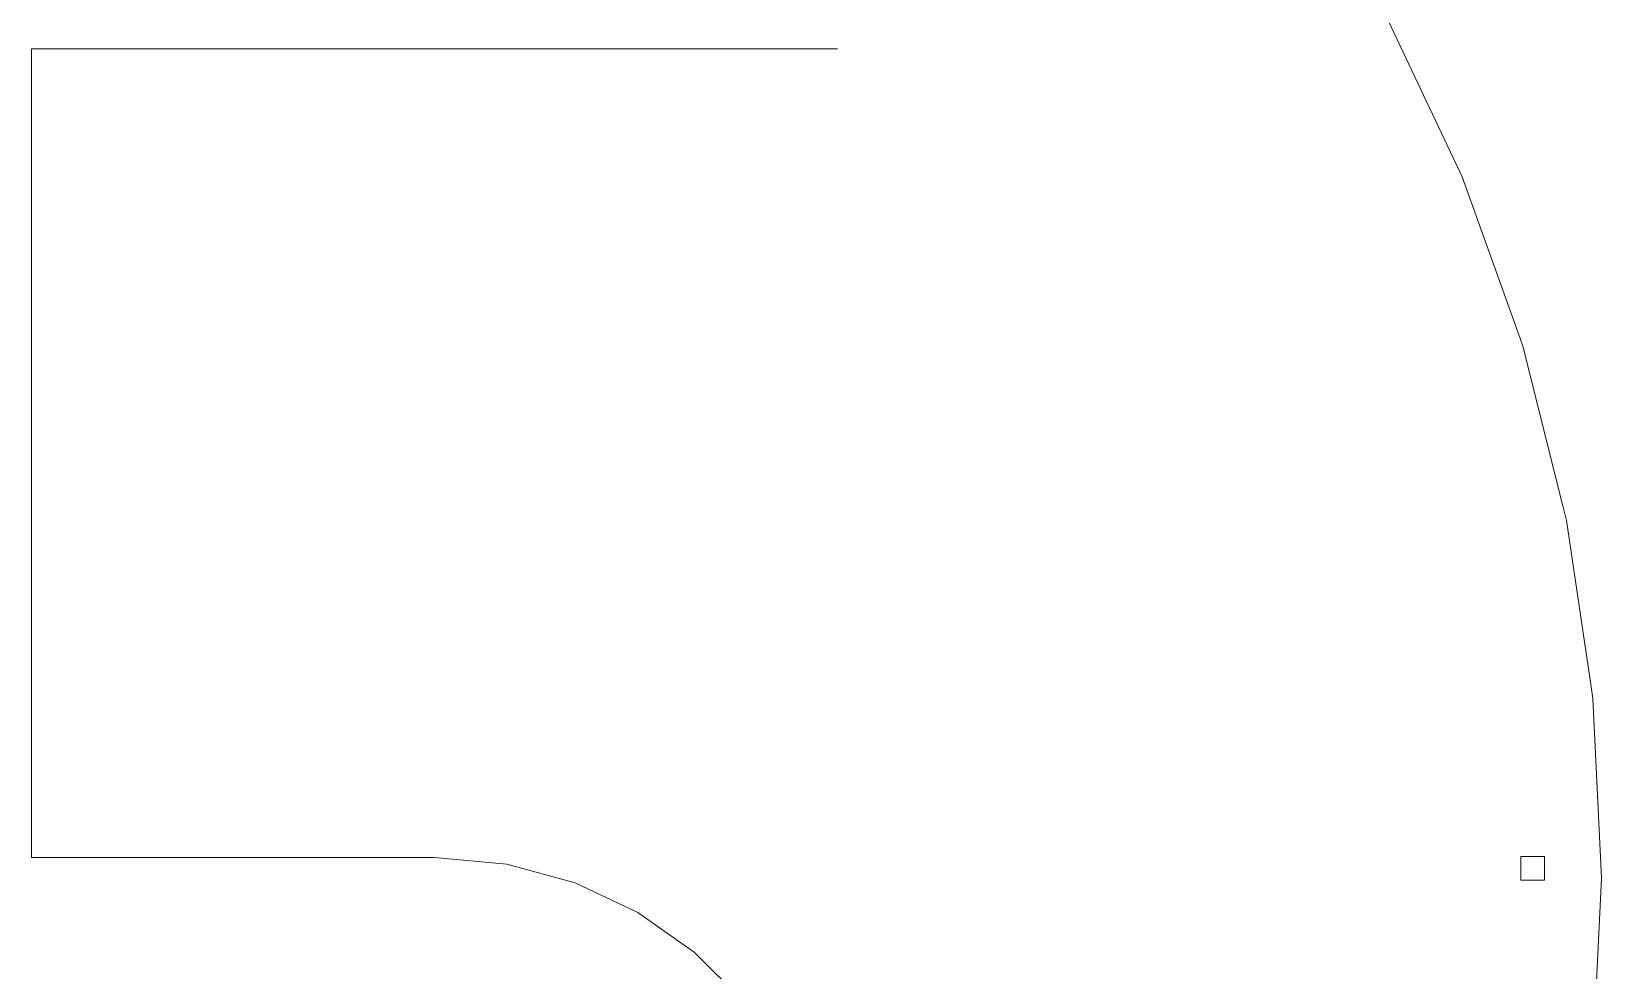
# Model space of a CAD drawing. Header units: centimetres. Extents: x -214 to 137, y -175 to 4.
# Drawn here: x 2.765 to 6.569, y -112.348 to -110.074 of the extents above; entities that cross this region are included whole.
import ezdxf

# ---------------------------------------------------------------- set-up
doc = ezdxf.new("R2010")
doc.units = ezdxf.units.CM
doc.header["$MEASUREMENT"] = 0
doc.layers.add('layer 1', color=7, linetype='Continuous')

msp = doc.modelspace()

# ---------------------------------------------------------------- linework, layer by layer
at = {"layer": 'layer 1', "color": 1, "lineweight": 9}
for points in [[(6.21719, -110.39511), (6.21719, -110.39511), (6.04545, -110.03198), (6.04545, -110.03198)], [(6.21719, -110.39511), (6.21719, -110.39511), (6.04545, -110.03198), (6.04545, -110.03198)], [(6.21719, -110.39511), (6.21719, -110.39511), (6.04545, -110.03198), (6.04545, -110.03198)], [(6.21719, -110.39511), (6.21719, -110.39511), (6.04545, -110.03198), (6.04545, -110.03198)], [(6.21719, -110.39511), (6.21719, -110.39511), (6.04545, -110.03198), (6.04545, -110.03198)], [(6.21719, -110.39511), (6.21719, -110.39511), (6.04545, -110.03198), (6.04545, -110.03198)], [(6.21719, -110.39511), (6.21719, -110.39511), (6.04545, -110.03198), (6.04545, -110.03198)], [(6.21719, -110.39511), (6.21719, -110.39511), (6.04545, -110.03198), (6.04545, -110.03198)], [(6.21719, -110.39511), (6.21719, -110.39511), (6.04545, -110.03198), (6.04545, -110.03198)], [(6.21719, -110.39511), (6.21719, -110.39511), (6.04545, -110.03198), (6.04545, -110.03198)], [(6.21719, -110.39511), (6.21719, -110.39511), (6.04545, -110.03198), (6.04545, -110.03198)], [(6.21719, -110.39511), (6.21719, -110.39511), (6.04545, -110.03198), (6.04545, -110.03198)], [(6.21719, -110.39511), (6.21719, -110.39511), (6.04545, -110.03198), (6.04545, -110.03198)], [(6.21719, -110.39511), (6.21719, -110.39511), (6.04545, -110.03198), (6.04545, -110.03198)], [(6.21719, -110.39511), (6.21719, -110.39511), (6.04545, -110.03198), (6.04545, -110.03198)], [(6.21719, -110.39511), (6.21719, -110.39511), (6.04545, -110.03198), (6.04545, -110.03198)], [(6.21719, -110.39511), (6.21719, -110.39511), (6.04545, -110.03198), (6.04545, -110.03198)], [(6.21719, -110.39511), (6.21719, -110.39511), (6.04545, -110.03198), (6.04545, -110.03198)], [(6.21719, -110.39511), (6.21719, -110.39511), (6.04545, -110.03198), (6.04545, -110.03198)], [(6.21719, -110.39511), (6.21719, -110.39511), (6.04545, -110.03198), (6.04545, -110.03198)], [(6.21719, -110.39511), (6.21719, -110.39511), (6.04545, -110.03198), (6.04545, -110.03198)], [(6.21719, -110.39511), (6.21719, -110.39511), (6.04545, -110.03198), (6.04545, -110.03198)], [(6.21719, -110.39511), (6.21719, -110.39511), (6.04545, -110.03198), (6.04545, -110.03198)], [(6.21719, -110.39511), (6.21719, -110.39511), (6.04545, -110.03198), (6.04545, -110.03198)], [(6.21719, -110.39511), (6.21719, -110.39511), (6.04545, -110.03198), (6.04545, -110.03198)], [(2.76524, -112.0741), (2.76524, -112.0741), (2.76524, -110.11559), (2.76524, -110.11559)], [(2.76524, -110.11559), (2.76524, -110.11559), (4.71851, -110.11559), (4.71851, -110.11559)], [(2.76524, -112.0741), (2.76524, -112.0741), (2.76524, -110.11559), (2.76524, -110.11559)], [(2.76524, -110.11559), (2.76524, -110.11559), (4.71851, -110.11559), (4.71851, -110.11559)], [(2.76524, -112.0741), (2.76524, -112.0741), (2.76524, -110.11559), (2.76524, -110.11559)], [(2.76524, -110.11559), (2.76524, -110.11559), (4.71851, -110.11559), (4.71851, -110.11559)], [(2.76524, -112.0741), (2.76524, -112.0741), (2.76524, -110.11559), (2.76524, -110.11559)], [(2.76524, -110.11559), (2.76524, -110.11559), (4.71851, -110.11559), (4.71851, -110.11559)], [(2.76524, -112.0741), (2.76524, -112.0741), (2.76524, -110.11559), (2.76524, -110.11559)], [(2.76524, -110.11559), (2.76524, -110.11559), (4.71851, -110.11559), (4.71851, -110.11559)], [(2.76524, -112.0741), (2.76524, -112.0741), (2.76524, -110.11559), (2.76524, -110.11559)], [(2.76524, -110.11559), (2.76524, -110.11559), (4.71851, -110.11559), (4.71851, -110.11559)], [(2.76524, -112.0741), (2.76524, -112.0741), (2.76524, -110.11559), (2.76524, -110.11559)], [(2.76524, -110.11559), (2.76524, -110.11559), (4.71851, -110.11559), (4.71851, -110.11559)], [(2.76524, -112.0741), (2.76524, -112.0741), (2.76524, -110.11559), (2.76524, -110.11559)], [(2.76524, -110.11559), (2.76524, -110.11559), (4.71851, -110.11559), (4.71851, -110.11559)], [(2.76524, -112.0741), (2.76524, -112.0741), (2.76524, -110.11559), (2.76524, -110.11559)], [(2.76524, -110.11559), (2.76524, -110.11559), (4.71851, -110.11559), (4.71851, -110.11559)], [(2.76524, -112.0741), (2.76524, -112.0741), (2.76524, -110.11559), (2.76524, -110.11559)], [(2.76524, -110.11559), (2.76524, -110.11559), (4.71851, -110.11559), (4.71851, -110.11559)], [(2.76524, -112.0741), (2.76524, -112.0741), (2.76524, -110.11559), (2.76524, -110.11559)], [(2.76524, -110.11559), (2.76524, -110.11559), (4.71851, -110.11559), (4.71851, -110.11559)], [(2.76524, -112.0741), (2.76524, -112.0741), (2.76524, -110.11559), (2.76524, -110.11559)], [(2.76524, -110.11559), (2.76524, -110.11559), (4.71851, -110.11559), (4.71851, -110.11559)], [(2.76524, -112.0741), (2.76524, -112.0741), (2.76524, -110.11559), (2.76524, -110.11559)], [(2.76524, -110.11559), (2.76524, -110.11559), (4.71851, -110.11559), (4.71851, -110.11559)], [(2.76524, -112.0741), (2.76524, -112.0741), (2.76524, -110.11559), (2.76524, -110.11559)], [(2.76524, -110.11559), (2.76524, -110.11559), (4.71851, -110.11559), (4.71851, -110.11559)], [(2.76524, -112.0741), (2.76524, -112.0741), (2.76524, -110.11559), (2.76524, -110.11559)], [(2.76524, -110.11559), (2.76524, -110.11559), (4.71851, -110.11559), (4.71851, -110.11559)], [(2.76524, -112.0741), (2.76524, -112.0741), (2.76524, -110.11559), (2.76524, -110.11559)], [(2.76524, -110.11559), (2.76524, -110.11559), (4.71851, -110.11559), (4.71851, -110.11559)], [(2.76524, -112.0741), (2.76524, -112.0741), (2.76524, -110.11559), (2.76524, -110.11559)], [(2.76524, -110.11559), (2.76524, -110.11559), (4.71851, -110.11559), (4.71851, -110.11559)], [(2.76524, -112.0741), (2.76524, -112.0741), (2.76524, -110.11559), (2.76524, -110.11559)], [(2.76524, -110.11559), (2.76524, -110.11559), (4.71851, -110.11559), (4.71851, -110.11559)], [(2.76524, -112.0741), (2.76524, -112.0741), (2.76524, -110.11559), (2.76524, -110.11559)], [(2.76524, -110.11559), (2.76524, -110.11559), (4.71851, -110.11559), (4.71851, -110.11559)], [(2.76524, -112.0741), (2.76524, -112.0741), (2.76524, -110.11559), (2.76524, -110.11559)], [(2.76524, -110.11559), (2.76524, -110.11559), (4.71851, -110.11559), (4.71851, -110.11559)], [(2.76524, -112.0741), (2.76524, -112.0741), (2.76524, -110.11559), (2.76524, -110.11559)], [(2.76524, -110.11559), (2.76524, -110.11559), (4.71851, -110.11559), (4.71851, -110.11559)], [(2.76524, -112.0741), (2.76524, -112.0741), (2.76524, -110.11559), (2.76524, -110.11559)], [(2.76524, -110.11559), (2.76524, -110.11559), (4.71851, -110.11559), (4.71851, -110.11559)], [(2.76524, -112.0741), (2.76524, -112.0741), (2.76524, -110.11559), (2.76524, -110.11559)], [(2.76524, -110.11559), (2.76524, -110.11559), (4.71851, -110.11559), (4.71851, -110.11559)], [(2.76524, -112.0741), (2.76524, -112.0741), (2.76524, -110.11559), (2.76524, -110.11559)], [(2.76524, -110.11559), (2.76524, -110.11559), (4.71851, -110.11559), (4.71851, -110.11559)], [(2.76524, -112.0741), (2.76524, -112.0741), (2.76524, -110.11559), (2.76524, -110.11559)], [(2.76524, -110.11559), (2.76524, -110.11559), (4.71851, -110.11559), (4.71851, -110.11559)], [(6.23164, -110.42563), (6.23164, -110.42563), (6.21719, -110.39511), (6.21719, -110.39511)], [(6.23164, -110.42563), (6.23164, -110.42563), (6.21719, -110.39511), (6.21719, -110.39511)], [(6.23164, -110.42563), (6.23164, -110.42563), (6.21719, -110.39511), (6.21719, -110.39511)], [(6.23164, -110.42563), (6.23164, -110.42563), (6.21719, -110.39511), (6.21719, -110.39511)], [(6.23164, -110.42563), (6.23164, -110.42563), (6.21719, -110.39511), (6.21719, -110.39511)], [(6.23164, -110.42563), (6.23164, -110.42563), (6.21719, -110.39511), (6.21719, -110.39511)], [(6.23164, -110.42563), (6.23164, -110.42563), (6.21719, -110.39511), (6.21719, -110.39511)], [(6.23164, -110.42563), (6.23164, -110.42563), (6.21719, -110.39511), (6.21719, -110.39511)], [(6.23164, -110.42563), (6.23164, -110.42563), (6.21719, -110.39511), (6.21719, -110.39511)], [(6.23164, -110.42563), (6.23164, -110.42563), (6.21719, -110.39511), (6.21719, -110.39511)], [(6.23164, -110.42563), (6.23164, -110.42563), (6.21719, -110.39511), (6.21719, -110.39511)], [(6.23164, -110.42563), (6.23164, -110.42563), (6.21719, -110.39511), (6.21719, -110.39511)], [(6.23164, -110.42563), (6.23164, -110.42563), (6.21719, -110.39511), (6.21719, -110.39511)], [(6.23164, -110.42563), (6.23164, -110.42563), (6.21719, -110.39511), (6.21719, -110.39511)], [(6.23164, -110.42563), (6.23164, -110.42563), (6.21719, -110.39511), (6.21719, -110.39511)], [(6.23164, -110.42563), (6.23164, -110.42563), (6.21719, -110.39511), (6.21719, -110.39511)], [(6.23164, -110.42563), (6.23164, -110.42563), (6.21719, -110.39511), (6.21719, -110.39511)], [(6.23164, -110.42563), (6.23164, -110.42563), (6.21719, -110.39511), (6.21719, -110.39511)], [(6.23164, -110.42563), (6.23164, -110.42563), (6.21719, -110.39511), (6.21719, -110.39511)], [(6.23164, -110.42563), (6.23164, -110.42563), (6.21719, -110.39511), (6.21719, -110.39511)], [(6.23164, -110.42563), (6.23164, -110.42563), (6.21719, -110.39511), (6.21719, -110.39511)], [(6.23164, -110.42563), (6.23164, -110.42563), (6.21719, -110.39511), (6.21719, -110.39511)], [(6.23164, -110.42563), (6.23164, -110.42563), (6.21719, -110.39511), (6.21719, -110.39511)], [(6.23164, -110.42563), (6.23164, -110.42563), (6.21719, -110.39511), (6.21719, -110.39511)], [(6.23164, -110.42563), (6.23164, -110.42563), (6.21719, -110.39511), (6.21719, -110.39511)], [(6.36695, -110.80385), (6.36695, -110.80385), (6.23164, -110.42563), (6.23164, -110.42563)], [(6.36695, -110.80385), (6.36695, -110.80385), (6.23164, -110.42563), (6.23164, -110.42563)], [(6.36695, -110.80385), (6.36695, -110.80385), (6.23164, -110.42563), (6.23164, -110.42563)], [(6.36695, -110.80385), (6.36695, -110.80385), (6.23164, -110.42563), (6.23164, -110.42563)], [(6.36695, -110.80385), (6.36695, -110.80385), (6.23164, -110.42563), (6.23164, -110.42563)], [(6.36695, -110.80385), (6.36695, -110.80385), (6.23164, -110.42563), (6.23164, -110.42563)], [(6.36695, -110.80385), (6.36695, -110.80385), (6.23164, -110.42563), (6.23164, -110.42563)], [(6.36695, -110.80385), (6.36695, -110.80385), (6.23164, -110.42563), (6.23164, -110.42563)], [(6.36695, -110.80385), (6.36695, -110.80385), (6.23164, -110.42563), (6.23164, -110.42563)], [(6.36695, -110.80385), (6.36695, -110.80385), (6.23164, -110.42563), (6.23164, -110.42563)], [(6.36695, -110.80385), (6.36695, -110.80385), (6.23164, -110.42563), (6.23164, -110.42563)], [(6.36695, -110.80385), (6.36695, -110.80385), (6.23164, -110.42563), (6.23164, -110.42563)], [(6.36695, -110.80385), (6.36695, -110.80385), (6.23164, -110.42563), (6.23164, -110.42563)], [(6.36695, -110.80385), (6.36695, -110.80385), (6.23164, -110.42563), (6.23164, -110.42563)], [(6.36695, -110.80385), (6.36695, -110.80385), (6.23164, -110.42563), (6.23164, -110.42563)], [(6.36695, -110.80385), (6.36695, -110.80385), (6.23164, -110.42563), (6.23164, -110.42563)], [(6.36695, -110.80385), (6.36695, -110.80385), (6.23164, -110.42563), (6.23164, -110.42563)], [(6.36695, -110.80385), (6.36695, -110.80385), (6.23164, -110.42563), (6.23164, -110.42563)], [(6.36695, -110.80385), (6.36695, -110.80385), (6.23164, -110.42563), (6.23164, -110.42563)], [(6.36695, -110.80385), (6.36695, -110.80385), (6.23164, -110.42563), (6.23164, -110.42563)], [(6.36695, -110.80385), (6.36695, -110.80385), (6.23164, -110.42563), (6.23164, -110.42563)], [(6.36695, -110.80385), (6.36695, -110.80385), (6.23164, -110.42563), (6.23164, -110.42563)], [(6.36695, -110.80385), (6.36695, -110.80385), (6.23164, -110.42563), (6.23164, -110.42563)], [(6.36695, -110.80385), (6.36695, -110.80385), (6.23164, -110.42563), (6.23164, -110.42563)], [(6.36695, -110.80385), (6.36695, -110.80385), (6.23164, -110.42563), (6.23164, -110.42563)], [(6.37833, -110.83564), (6.37833, -110.83564), (6.36695, -110.80385), (6.36695, -110.80385)], [(6.37833, -110.83564), (6.37833, -110.83564), (6.36695, -110.80385), (6.36695, -110.80385)], [(6.37833, -110.83564), (6.37833, -110.83564), (6.36695, -110.80385), (6.36695, -110.80385)], [(6.37833, -110.83564), (6.37833, -110.83564), (6.36695, -110.80385), (6.36695, -110.80385)], [(6.37833, -110.83564), (6.37833, -110.83564), (6.36695, -110.80385), (6.36695, -110.80385)], [(6.37833, -110.83564), (6.37833, -110.83564), (6.36695, -110.80385), (6.36695, -110.80385)], [(6.37833, -110.83564), (6.37833, -110.83564), (6.36695, -110.80385), (6.36695, -110.80385)], [(6.37833, -110.83564), (6.37833, -110.83564), (6.36695, -110.80385), (6.36695, -110.80385)], [(6.37833, -110.83564), (6.37833, -110.83564), (6.36695, -110.80385), (6.36695, -110.80385)], [(6.37833, -110.83564), (6.37833, -110.83564), (6.36695, -110.80385), (6.36695, -110.80385)], [(6.37833, -110.83564), (6.37833, -110.83564), (6.36695, -110.80385), (6.36695, -110.80385)], [(6.37833, -110.83564), (6.37833, -110.83564), (6.36695, -110.80385), (6.36695, -110.80385)], [(6.37833, -110.83564), (6.37833, -110.83564), (6.36695, -110.80385), (6.36695, -110.80385)], [(6.37833, -110.83564), (6.37833, -110.83564), (6.36695, -110.80385), (6.36695, -110.80385)], [(6.37833, -110.83564), (6.37833, -110.83564), (6.36695, -110.80385), (6.36695, -110.80385)], [(6.37833, -110.83564), (6.37833, -110.83564), (6.36695, -110.80385), (6.36695, -110.80385)], [(6.37833, -110.83564), (6.37833, -110.83564), (6.36695, -110.80385), (6.36695, -110.80385)], [(6.37833, -110.83564), (6.37833, -110.83564), (6.36695, -110.80385), (6.36695, -110.80385)], [(6.37833, -110.83564), (6.37833, -110.83564), (6.36695, -110.80385), (6.36695, -110.80385)], [(6.37833, -110.83564), (6.37833, -110.83564), (6.36695, -110.80385), (6.36695, -110.80385)], [(6.37833, -110.83564), (6.37833, -110.83564), (6.36695, -110.80385), (6.36695, -110.80385)], [(6.37833, -110.83564), (6.37833, -110.83564), (6.36695, -110.80385), (6.36695, -110.80385)], [(6.37833, -110.83564), (6.37833, -110.83564), (6.36695, -110.80385), (6.36695, -110.80385)], [(6.37833, -110.83564), (6.37833, -110.83564), (6.36695, -110.80385), (6.36695, -110.80385)], [(6.37833, -110.83564), (6.37833, -110.83564), (6.36695, -110.80385), (6.36695, -110.80385)], [(6.47594, -111.22529), (6.47594, -111.22529), (6.37833, -110.83564), (6.37833, -110.83564)], [(6.47594, -111.22529), (6.47594, -111.22529), (6.37833, -110.83564), (6.37833, -110.83564)], [(6.47594, -111.22529), (6.47594, -111.22529), (6.37833, -110.83564), (6.37833, -110.83564)], [(6.47594, -111.22529), (6.47594, -111.22529), (6.37833, -110.83564), (6.37833, -110.83564)], [(6.47594, -111.22529), (6.47594, -111.22529), (6.37833, -110.83564), (6.37833, -110.83564)], [(6.47594, -111.22529), (6.47594, -111.22529), (6.37833, -110.83564), (6.37833, -110.83564)], [(6.47594, -111.22529), (6.47594, -111.22529), (6.37833, -110.83564), (6.37833, -110.83564)], [(6.47594, -111.22529), (6.47594, -111.22529), (6.37833, -110.83564), (6.37833, -110.83564)], [(6.47594, -111.22529), (6.47594, -111.22529), (6.37833, -110.83564), (6.37833, -110.83564)], [(6.47594, -111.22529), (6.47594, -111.22529), (6.37833, -110.83564), (6.37833, -110.83564)], [(6.47594, -111.22529), (6.47594, -111.22529), (6.37833, -110.83564), (6.37833, -110.83564)], [(6.47594, -111.22529), (6.47594, -111.22529), (6.37833, -110.83564), (6.37833, -110.83564)], [(6.47594, -111.22529), (6.47594, -111.22529), (6.37833, -110.83564), (6.37833, -110.83564)], [(6.47594, -111.22529), (6.47594, -111.22529), (6.37833, -110.83564), (6.37833, -110.83564)], [(6.47594, -111.22529), (6.47594, -111.22529), (6.37833, -110.83564), (6.37833, -110.83564)], [(6.47594, -111.22529), (6.47594, -111.22529), (6.37833, -110.83564), (6.37833, -110.83564)], [(6.47594, -111.22529), (6.47594, -111.22529), (6.37833, -110.83564), (6.37833, -110.83564)], [(6.47594, -111.22529), (6.47594, -111.22529), (6.37833, -110.83564), (6.37833, -110.83564)], [(6.47594, -111.22529), (6.47594, -111.22529), (6.37833, -110.83564), (6.37833, -110.83564)], [(6.47594, -111.22529), (6.47594, -111.22529), (6.37833, -110.83564), (6.37833, -110.83564)], [(6.47594, -111.22529), (6.47594, -111.22529), (6.37833, -110.83564), (6.37833, -110.83564)], [(6.47594, -111.22529), (6.47594, -111.22529), (6.37833, -110.83564), (6.37833, -110.83564)], [(6.47594, -111.22529), (6.47594, -111.22529), (6.37833, -110.83564), (6.37833, -110.83564)], [(6.47594, -111.22529), (6.47594, -111.22529), (6.37833, -110.83564), (6.37833, -110.83564)], [(6.47594, -111.22529), (6.47594, -111.22529), (6.37833, -110.83564), (6.37833, -110.83564)], [(6.48413, -111.25805), (6.48413, -111.25805), (6.47594, -111.22529), (6.47594, -111.22529)], [(6.48413, -111.25805), (6.48413, -111.25805), (6.47594, -111.22529), (6.47594, -111.22529)], [(6.48413, -111.25805), (6.48413, -111.25805), (6.47594, -111.22529), (6.47594, -111.22529)], [(6.48413, -111.25805), (6.48413, -111.25805), (6.47594, -111.22529), (6.47594, -111.22529)], [(6.48413, -111.25805), (6.48413, -111.25805), (6.47594, -111.22529), (6.47594, -111.22529)], [(6.48413, -111.25805), (6.48413, -111.25805), (6.47594, -111.22529), (6.47594, -111.22529)], [(6.48413, -111.25805), (6.48413, -111.25805), (6.47594, -111.22529), (6.47594, -111.22529)], [(6.48413, -111.25805), (6.48413, -111.25805), (6.47594, -111.22529), (6.47594, -111.22529)], [(6.48413, -111.25805), (6.48413, -111.25805), (6.47594, -111.22529), (6.47594, -111.22529)], [(6.48413, -111.25805), (6.48413, -111.25805), (6.47594, -111.22529), (6.47594, -111.22529)], [(6.48413, -111.25805), (6.48413, -111.25805), (6.47594, -111.22529), (6.47594, -111.22529)], [(6.48413, -111.25805), (6.48413, -111.25805), (6.47594, -111.22529), (6.47594, -111.22529)], [(6.48413, -111.25805), (6.48413, -111.25805), (6.47594, -111.22529), (6.47594, -111.22529)], [(6.48413, -111.25805), (6.48413, -111.25805), (6.47594, -111.22529), (6.47594, -111.22529)], [(6.48413, -111.25805), (6.48413, -111.25805), (6.47594, -111.22529), (6.47594, -111.22529)], [(6.48413, -111.25805), (6.48413, -111.25805), (6.47594, -111.22529), (6.47594, -111.22529)], [(6.48413, -111.25805), (6.48413, -111.25805), (6.47594, -111.22529), (6.47594, -111.22529)], [(6.48413, -111.25805), (6.48413, -111.25805), (6.47594, -111.22529), (6.47594, -111.22529)], [(6.48413, -111.25805), (6.48413, -111.25805), (6.47594, -111.22529), (6.47594, -111.22529)], [(6.48413, -111.25805), (6.48413, -111.25805), (6.47594, -111.22529), (6.47594, -111.22529)], [(6.48413, -111.25805), (6.48413, -111.25805), (6.47594, -111.22529), (6.47594, -111.22529)], [(6.48413, -111.25805), (6.48413, -111.25805), (6.47594, -111.22529), (6.47594, -111.22529)], [(6.48413, -111.25805), (6.48413, -111.25805), (6.47594, -111.22529), (6.47594, -111.22529)], [(6.48413, -111.25805), (6.48413, -111.25805), (6.47594, -111.22529), (6.47594, -111.22529)], [(6.48413, -111.25805), (6.48413, -111.25805), (6.47594, -111.22529), (6.47594, -111.22529)], [(6.54308, -111.6554), (6.54308, -111.6554), (6.48413, -111.25805), (6.48413, -111.25805)], [(6.54308, -111.6554), (6.54308, -111.6554), (6.48413, -111.25805), (6.48413, -111.25805)], [(6.54308, -111.6554), (6.54308, -111.6554), (6.48413, -111.25805), (6.48413, -111.25805)], [(6.54308, -111.6554), (6.54308, -111.6554), (6.48413, -111.25805), (6.48413, -111.25805)], [(6.54308, -111.6554), (6.54308, -111.6554), (6.48413, -111.25805), (6.48413, -111.25805)], [(6.54308, -111.6554), (6.54308, -111.6554), (6.48413, -111.25805), (6.48413, -111.25805)], [(6.54308, -111.6554), (6.54308, -111.6554), (6.48413, -111.25805), (6.48413, -111.25805)], [(6.54308, -111.6554), (6.54308, -111.6554), (6.48413, -111.25805), (6.48413, -111.25805)], [(6.54308, -111.6554), (6.54308, -111.6554), (6.48413, -111.25805), (6.48413, -111.25805)], [(6.54308, -111.6554), (6.54308, -111.6554), (6.48413, -111.25805), (6.48413, -111.25805)], [(6.54308, -111.6554), (6.54308, -111.6554), (6.48413, -111.25805), (6.48413, -111.25805)], [(6.54308, -111.6554), (6.54308, -111.6554), (6.48413, -111.25805), (6.48413, -111.25805)], [(6.54308, -111.6554), (6.54308, -111.6554), (6.48413, -111.25805), (6.48413, -111.25805)], [(6.54308, -111.6554), (6.54308, -111.6554), (6.48413, -111.25805), (6.48413, -111.25805)], [(6.54308, -111.6554), (6.54308, -111.6554), (6.48413, -111.25805), (6.48413, -111.25805)], [(6.54308, -111.6554), (6.54308, -111.6554), (6.48413, -111.25805), (6.48413, -111.25805)], [(6.54308, -111.6554), (6.54308, -111.6554), (6.48413, -111.25805), (6.48413, -111.25805)], [(6.54308, -111.6554), (6.54308, -111.6554), (6.48413, -111.25805), (6.48413, -111.25805)], [(6.54308, -111.6554), (6.54308, -111.6554), (6.48413, -111.25805), (6.48413, -111.25805)], [(6.54308, -111.6554), (6.54308, -111.6554), (6.48413, -111.25805), (6.48413, -111.25805)], [(6.54308, -111.6554), (6.54308, -111.6554), (6.48413, -111.25805), (6.48413, -111.25805)], [(6.54308, -111.6554), (6.54308, -111.6554), (6.48413, -111.25805), (6.48413, -111.25805)], [(6.54308, -111.6554), (6.54308, -111.6554), (6.48413, -111.25805), (6.48413, -111.25805)], [(6.54308, -111.6554), (6.54308, -111.6554), (6.48413, -111.25805), (6.48413, -111.25805)], [(6.54308, -111.6554), (6.54308, -111.6554), (6.48413, -111.25805), (6.48413, -111.25805)], [(6.54802, -111.6888), (6.54802, -111.6888), (6.54308, -111.6554), (6.54308, -111.6554)], [(6.54802, -111.6888), (6.54802, -111.6888), (6.54308, -111.6554), (6.54308, -111.6554)], [(6.54802, -111.6888), (6.54802, -111.6888), (6.54308, -111.6554), (6.54308, -111.6554)], [(6.54802, -111.6888), (6.54802, -111.6888), (6.54308, -111.6554), (6.54308, -111.6554)], [(6.54802, -111.6888), (6.54802, -111.6888), (6.54308, -111.6554), (6.54308, -111.6554)], [(6.54802, -111.6888), (6.54802, -111.6888), (6.54308, -111.6554), (6.54308, -111.6554)], [(6.54802, -111.6888), (6.54802, -111.6888), (6.54308, -111.6554), (6.54308, -111.6554)], [(6.54802, -111.6888), (6.54802, -111.6888), (6.54308, -111.6554), (6.54308, -111.6554)], [(6.54802, -111.6888), (6.54802, -111.6888), (6.54308, -111.6554), (6.54308, -111.6554)], [(6.54802, -111.6888), (6.54802, -111.6888), (6.54308, -111.6554), (6.54308, -111.6554)], [(6.54802, -111.6888), (6.54802, -111.6888), (6.54308, -111.6554), (6.54308, -111.6554)], [(6.54802, -111.6888), (6.54802, -111.6888), (6.54308, -111.6554), (6.54308, -111.6554)], [(6.54802, -111.6888), (6.54802, -111.6888), (6.54308, -111.6554), (6.54308, -111.6554)], [(6.54802, -111.6888), (6.54802, -111.6888), (6.54308, -111.6554), (6.54308, -111.6554)], [(6.54802, -111.6888), (6.54802, -111.6888), (6.54308, -111.6554), (6.54308, -111.6554)], [(6.54802, -111.6888), (6.54802, -111.6888), (6.54308, -111.6554), (6.54308, -111.6554)], [(6.54802, -111.6888), (6.54802, -111.6888), (6.54308, -111.6554), (6.54308, -111.6554)], [(6.54802, -111.6888), (6.54802, -111.6888), (6.54308, -111.6554), (6.54308, -111.6554)], [(6.54802, -111.6888), (6.54802, -111.6888), (6.54308, -111.6554), (6.54308, -111.6554)], [(6.54802, -111.6888), (6.54802, -111.6888), (6.54308, -111.6554), (6.54308, -111.6554)], [(6.54802, -111.6888), (6.54802, -111.6888), (6.54308, -111.6554), (6.54308, -111.6554)], [(6.54802, -111.6888), (6.54802, -111.6888), (6.54308, -111.6554), (6.54308, -111.6554)], [(6.54802, -111.6888), (6.54802, -111.6888), (6.54308, -111.6554), (6.54308, -111.6554)], [(6.54802, -111.6888), (6.54802, -111.6888), (6.54308, -111.6554), (6.54308, -111.6554)], [(6.54802, -111.6888), (6.54802, -111.6888), (6.54308, -111.6554), (6.54308, -111.6554)], [(6.56774, -112.09001), (6.56774, -112.09001), (6.54802, -111.6888), (6.54802, -111.6888)], [(6.56774, -112.09001), (6.56774, -112.09001), (6.54802, -111.6888), (6.54802, -111.6888)], [(6.56774, -112.09001), (6.56774, -112.09001), (6.54802, -111.6888), (6.54802, -111.6888)], [(6.56774, -112.09001), (6.56774, -112.09001), (6.54802, -111.6888), (6.54802, -111.6888)], [(6.56774, -112.09001), (6.56774, -112.09001), (6.54802, -111.6888), (6.54802, -111.6888)], [(6.56774, -112.09001), (6.56774, -112.09001), (6.54802, -111.6888), (6.54802, -111.6888)], [(6.56774, -112.09001), (6.56774, -112.09001), (6.54802, -111.6888), (6.54802, -111.6888)], [(6.56774, -112.09001), (6.56774, -112.09001), (6.54802, -111.6888), (6.54802, -111.6888)], [(6.56774, -112.09001), (6.56774, -112.09001), (6.54802, -111.6888), (6.54802, -111.6888)], [(6.56774, -112.09001), (6.56774, -112.09001), (6.54802, -111.6888), (6.54802, -111.6888)], [(6.56774, -112.09001), (6.56774, -112.09001), (6.54802, -111.6888), (6.54802, -111.6888)], [(6.56774, -112.09001), (6.56774, -112.09001), (6.54802, -111.6888), (6.54802, -111.6888)], [(6.56774, -112.09001), (6.56774, -112.09001), (6.54802, -111.6888), (6.54802, -111.6888)], [(6.56774, -112.09001), (6.56774, -112.09001), (6.54802, -111.6888), (6.54802, -111.6888)], [(6.56774, -112.09001), (6.56774, -112.09001), (6.54802, -111.6888), (6.54802, -111.6888)], [(6.56774, -112.09001), (6.56774, -112.09001), (6.54802, -111.6888), (6.54802, -111.6888)], [(6.56774, -112.09001), (6.56774, -112.09001), (6.54802, -111.6888), (6.54802, -111.6888)], [(6.56774, -112.09001), (6.56774, -112.09001), (6.54802, -111.6888), (6.54802, -111.6888)], [(6.56774, -112.09001), (6.56774, -112.09001), (6.54802, -111.6888), (6.54802, -111.6888)], [(6.56774, -112.09001), (6.56774, -112.09001), (6.54802, -111.6888), (6.54802, -111.6888)], [(6.56774, -112.09001), (6.56774, -112.09001), (6.54802, -111.6888), (6.54802, -111.6888)], [(6.56774, -112.09001), (6.56774, -112.09001), (6.54802, -111.6888), (6.54802, -111.6888)], [(6.56774, -112.09001), (6.56774, -112.09001), (6.54802, -111.6888), (6.54802, -111.6888)], [(6.56774, -112.09001), (6.56774, -112.09001), (6.54802, -111.6888), (6.54802, -111.6888)], [(6.56774, -112.09001), (6.56774, -112.09001), (6.54802, -111.6888), (6.54802, -111.6888)], [(3.74187, -112.0741), (3.74187, -112.0741), (2.76524, -112.0741), (2.76524, -112.0741)], [(3.74187, -112.0741), (3.74187, -112.0741), (2.76524, -112.0741), (2.76524, -112.0741)], [(3.74187, -112.0741), (3.74187, -112.0741), (2.76524, -112.0741), (2.76524, -112.0741)], [(3.74187, -112.0741), (3.74187, -112.0741), (2.76524, -112.0741), (2.76524, -112.0741)], [(3.74187, -112.0741), (3.74187, -112.0741), (2.76524, -112.0741), (2.76524, -112.0741)], [(3.74187, -112.0741), (3.74187, -112.0741), (2.76524, -112.0741), (2.76524, -112.0741)], [(3.74187, -112.0741), (3.74187, -112.0741), (2.76524, -112.0741), (2.76524, -112.0741)], [(3.74187, -112.0741), (3.74187, -112.0741), (2.76524, -112.0741), (2.76524, -112.0741)], [(3.74187, -112.0741), (3.74187, -112.0741), (2.76524, -112.0741), (2.76524, -112.0741)], [(3.74187, -112.0741), (3.74187, -112.0741), (2.76524, -112.0741), (2.76524, -112.0741)], [(3.74187, -112.0741), (3.74187, -112.0741), (2.76524, -112.0741), (2.76524, -112.0741)], [(3.74187, -112.0741), (3.74187, -112.0741), (2.76524, -112.0741), (2.76524, -112.0741)], [(3.74187, -112.0741), (3.74187, -112.0741), (2.76524, -112.0741), (2.76524, -112.0741)], [(3.74187, -112.0741), (3.74187, -112.0741), (2.76524, -112.0741), (2.76524, -112.0741)], [(3.74187, -112.0741), (3.74187, -112.0741), (2.76524, -112.0741), (2.76524, -112.0741)], [(3.74187, -112.0741), (3.74187, -112.0741), (2.76524, -112.0741), (2.76524, -112.0741)], [(3.74187, -112.0741), (3.74187, -112.0741), (2.76524, -112.0741), (2.76524, -112.0741)], [(3.74187, -112.0741), (3.74187, -112.0741), (2.76524, -112.0741), (2.76524, -112.0741)], [(3.74187, -112.0741), (3.74187, -112.0741), (2.76524, -112.0741), (2.76524, -112.0741)], [(3.74187, -112.0741), (3.74187, -112.0741), (2.76524, -112.0741), (2.76524, -112.0741)], [(3.74187, -112.0741), (3.74187, -112.0741), (2.76524, -112.0741), (2.76524, -112.0741)], [(3.74187, -112.0741), (3.74187, -112.0741), (2.76524, -112.0741), (2.76524, -112.0741)], [(3.74187, -112.0741), (3.74187, -112.0741), (2.76524, -112.0741), (2.76524, -112.0741)], [(3.74187, -112.0741), (3.74187, -112.0741), (2.76524, -112.0741), (2.76524, -112.0741)], [(3.74187, -112.0741), (3.74187, -112.0741), (2.76524, -112.0741), (2.76524, -112.0741)], [(3.91723, -112.08978), (3.91723, -112.08978), (3.74187, -112.0741), (3.74187, -112.0741)], [(3.91723, -112.08978), (3.91723, -112.08978), (3.74187, -112.0741), (3.74187, -112.0741)], [(3.91723, -112.08978), (3.91723, -112.08978), (3.74187, -112.0741), (3.74187, -112.0741)], [(3.91723, -112.08978), (3.91723, -112.08978), (3.74187, -112.0741), (3.74187, -112.0741)], [(3.91723, -112.08978), (3.91723, -112.08978), (3.74187, -112.0741), (3.74187, -112.0741)], [(3.91723, -112.08978), (3.91723, -112.08978), (3.74187, -112.0741), (3.74187, -112.0741)], [(3.91723, -112.08978), (3.91723, -112.08978), (3.74187, -112.0741), (3.74187, -112.0741)], [(3.91723, -112.08978), (3.91723, -112.08978), (3.74187, -112.0741), (3.74187, -112.0741)], [(3.91723, -112.08978), (3.91723, -112.08978), (3.74187, -112.0741), (3.74187, -112.0741)], [(3.91723, -112.08978), (3.91723, -112.08978), (3.74187, -112.0741), (3.74187, -112.0741)], [(3.91723, -112.08978), (3.91723, -112.08978), (3.74187, -112.0741), (3.74187, -112.0741)], [(3.91723, -112.08978), (3.91723, -112.08978), (3.74187, -112.0741), (3.74187, -112.0741)], [(3.91723, -112.08978), (3.91723, -112.08978), (3.74187, -112.0741), (3.74187, -112.0741)], [(3.91723, -112.08978), (3.91723, -112.08978), (3.74187, -112.0741), (3.74187, -112.0741)], [(3.91723, -112.08978), (3.91723, -112.08978), (3.74187, -112.0741), (3.74187, -112.0741)], [(3.91723, -112.08978), (3.91723, -112.08978), (3.74187, -112.0741), (3.74187, -112.0741)], [(3.91723, -112.08978), (3.91723, -112.08978), (3.74187, -112.0741), (3.74187, -112.0741)], [(3.91723, -112.08978), (3.91723, -112.08978), (3.74187, -112.0741), (3.74187, -112.0741)], [(3.91723, -112.08978), (3.91723, -112.08978), (3.74187, -112.0741), (3.74187, -112.0741)], [(3.91723, -112.08978), (3.91723, -112.08978), (3.74187, -112.0741), (3.74187, -112.0741)], [(3.91723, -112.08978), (3.91723, -112.08978), (3.74187, -112.0741), (3.74187, -112.0741)], [(3.91723, -112.08978), (3.91723, -112.08978), (3.74187, -112.0741), (3.74187, -112.0741)], [(3.91723, -112.08978), (3.91723, -112.08978), (3.74187, -112.0741), (3.74187, -112.0741)], [(3.91723, -112.08978), (3.91723, -112.08978), (3.74187, -112.0741), (3.74187, -112.0741)], [(3.91723, -112.08978), (3.91723, -112.08978), (3.74187, -112.0741), (3.74187, -112.0741)], [(4.08236, -112.13498), (4.08236, -112.13498), (3.91723, -112.08978), (3.91723, -112.08978)], [(4.08236, -112.13498), (4.08236, -112.13498), (3.91723, -112.08978), (3.91723, -112.08978)], [(4.08236, -112.13498), (4.08236, -112.13498), (3.91723, -112.08978), (3.91723, -112.08978)], [(4.08236, -112.13498), (4.08236, -112.13498), (3.91723, -112.08978), (3.91723, -112.08978)], [(4.08236, -112.13498), (4.08236, -112.13498), (3.91723, -112.08978), (3.91723, -112.08978)], [(4.08236, -112.13498), (4.08236, -112.13498), (3.91723, -112.08978), (3.91723, -112.08978)], [(4.08236, -112.13498), (4.08236, -112.13498), (3.91723, -112.08978), (3.91723, -112.08978)], [(4.08236, -112.13498), (4.08236, -112.13498), (3.91723, -112.08978), (3.91723, -112.08978)], [(4.08236, -112.13498), (4.08236, -112.13498), (3.91723, -112.08978), (3.91723, -112.08978)], [(4.08236, -112.13498), (4.08236, -112.13498), (3.91723, -112.08978), (3.91723, -112.08978)], [(4.08236, -112.13498), (4.08236, -112.13498), (3.91723, -112.08978), (3.91723, -112.08978)], [(4.08236, -112.13498), (4.08236, -112.13498), (3.91723, -112.08978), (3.91723, -112.08978)], [(4.08236, -112.13498), (4.08236, -112.13498), (3.91723, -112.08978), (3.91723, -112.08978)], [(4.08236, -112.13498), (4.08236, -112.13498), (3.91723, -112.08978), (3.91723, -112.08978)], [(4.08236, -112.13498), (4.08236, -112.13498), (3.91723, -112.08978), (3.91723, -112.08978)], [(4.08236, -112.13498), (4.08236, -112.13498), (3.91723, -112.08978), (3.91723, -112.08978)], [(4.08236, -112.13498), (4.08236, -112.13498), (3.91723, -112.08978), (3.91723, -112.08978)], [(4.08236, -112.13498), (4.08236, -112.13498), (3.91723, -112.08978), (3.91723, -112.08978)], [(4.08236, -112.13498), (4.08236, -112.13498), (3.91723, -112.08978), (3.91723, -112.08978)], [(4.08236, -112.13498), (4.08236, -112.13498), (3.91723, -112.08978), (3.91723, -112.08978)], [(4.08236, -112.13498), (4.08236, -112.13498), (3.91723, -112.08978), (3.91723, -112.08978)], [(4.08236, -112.13498), (4.08236, -112.13498), (3.91723, -112.08978), (3.91723, -112.08978)], [(4.08236, -112.13498), (4.08236, -112.13498), (3.91723, -112.08978), (3.91723, -112.08978)], [(4.08236, -112.13498), (4.08236, -112.13498), (3.91723, -112.08978), (3.91723, -112.08978)], [(4.08236, -112.13498), (4.08236, -112.13498), (3.91723, -112.08978), (3.91723, -112.08978)], [(6.5694, -112.12373), (6.5694, -112.12373), (6.56774, -112.09001), (6.56774, -112.09001)], [(6.5694, -112.12373), (6.5694, -112.12373), (6.56774, -112.09001), (6.56774, -112.09001)], [(6.5694, -112.12373), (6.5694, -112.12373), (6.56774, -112.09001), (6.56774, -112.09001)], [(6.5694, -112.12373), (6.5694, -112.12373), (6.56774, -112.09001), (6.56774, -112.09001)], [(6.5694, -112.12373), (6.5694, -112.12373), (6.56774, -112.09001), (6.56774, -112.09001)], [(6.5694, -112.12373), (6.5694, -112.12373), (6.56774, -112.09001), (6.56774, -112.09001)], [(6.5694, -112.12373), (6.5694, -112.12373), (6.56774, -112.09001), (6.56774, -112.09001)], [(6.5694, -112.12373), (6.5694, -112.12373), (6.56774, -112.09001), (6.56774, -112.09001)], [(6.5694, -112.12373), (6.5694, -112.12373), (6.56774, -112.09001), (6.56774, -112.09001)], [(6.5694, -112.12373), (6.5694, -112.12373), (6.56774, -112.09001), (6.56774, -112.09001)], [(6.5694, -112.12373), (6.5694, -112.12373), (6.56774, -112.09001), (6.56774, -112.09001)], [(6.5694, -112.12373), (6.5694, -112.12373), (6.56774, -112.09001), (6.56774, -112.09001)], [(6.5694, -112.12373), (6.5694, -112.12373), (6.56774, -112.09001), (6.56774, -112.09001)], [(6.5694, -112.12373), (6.5694, -112.12373), (6.56774, -112.09001), (6.56774, -112.09001)], [(6.5694, -112.12373), (6.5694, -112.12373), (6.56774, -112.09001), (6.56774, -112.09001)], [(6.5694, -112.12373), (6.5694, -112.12373), (6.56774, -112.09001), (6.56774, -112.09001)], [(6.5694, -112.12373), (6.5694, -112.12373), (6.56774, -112.09001), (6.56774, -112.09001)], [(6.5694, -112.12373), (6.5694, -112.12373), (6.56774, -112.09001), (6.56774, -112.09001)], [(6.5694, -112.12373), (6.5694, -112.12373), (6.56774, -112.09001), (6.56774, -112.09001)], [(6.5694, -112.12373), (6.5694, -112.12373), (6.56774, -112.09001), (6.56774, -112.09001)], [(6.5694, -112.12373), (6.5694, -112.12373), (6.56774, -112.09001), (6.56774, -112.09001)], [(6.5694, -112.12373), (6.5694, -112.12373), (6.56774, -112.09001), (6.56774, -112.09001)], [(6.5694, -112.12373), (6.5694, -112.12373), (6.56774, -112.09001), (6.56774, -112.09001)], [(6.5694, -112.12373), (6.5694, -112.12373), (6.56774, -112.09001), (6.56774, -112.09001)], [(6.5694, -112.12373), (6.5694, -112.12373), (6.56774, -112.09001), (6.56774, -112.09001)], [(4.23448, -112.207), (4.23448, -112.207), (4.08236, -112.13498), (4.08236, -112.13498)], [(4.23448, -112.207), (4.23448, -112.207), (4.08236, -112.13498), (4.08236, -112.13498)], [(4.23448, -112.207), (4.23448, -112.207), (4.08236, -112.13498), (4.08236, -112.13498)], [(4.23448, -112.207), (4.23448, -112.207), (4.08236, -112.13498), (4.08236, -112.13498)], [(4.23448, -112.207), (4.23448, -112.207), (4.08236, -112.13498), (4.08236, -112.13498)], [(4.23448, -112.207), (4.23448, -112.207), (4.08236, -112.13498), (4.08236, -112.13498)], [(4.23448, -112.207), (4.23448, -112.207), (4.08236, -112.13498), (4.08236, -112.13498)], [(4.23448, -112.207), (4.23448, -112.207), (4.08236, -112.13498), (4.08236, -112.13498)], [(4.23448, -112.207), (4.23448, -112.207), (4.08236, -112.13498), (4.08236, -112.13498)], [(4.23448, -112.207), (4.23448, -112.207), (4.08236, -112.13498), (4.08236, -112.13498)], [(4.23448, -112.207), (4.23448, -112.207), (4.08236, -112.13498), (4.08236, -112.13498)], [(4.23448, -112.207), (4.23448, -112.207), (4.08236, -112.13498), (4.08236, -112.13498)], [(4.23448, -112.207), (4.23448, -112.207), (4.08236, -112.13498), (4.08236, -112.13498)], [(4.23448, -112.207), (4.23448, -112.207), (4.08236, -112.13498), (4.08236, -112.13498)], [(4.23448, -112.207), (4.23448, -112.207), (4.08236, -112.13498), (4.08236, -112.13498)], [(4.23448, -112.207), (4.23448, -112.207), (4.08236, -112.13498), (4.08236, -112.13498)], [(4.23448, -112.207), (4.23448, -112.207), (4.08236, -112.13498), (4.08236, -112.13498)], [(4.23448, -112.207), (4.23448, -112.207), (4.08236, -112.13498), (4.08236, -112.13498)], [(4.23448, -112.207), (4.23448, -112.207), (4.08236, -112.13498), (4.08236, -112.13498)], [(4.23448, -112.207), (4.23448, -112.207), (4.08236, -112.13498), (4.08236, -112.13498)], [(4.23448, -112.207), (4.23448, -112.207), (4.08236, -112.13498), (4.08236, -112.13498)], [(4.23448, -112.207), (4.23448, -112.207), (4.08236, -112.13498), (4.08236, -112.13498)], [(4.23448, -112.207), (4.23448, -112.207), (4.08236, -112.13498), (4.08236, -112.13498)], [(4.23448, -112.207), (4.23448, -112.207), (4.08236, -112.13498), (4.08236, -112.13498)], [(4.23448, -112.207), (4.23448, -112.207), (4.08236, -112.13498), (4.08236, -112.13498)], [(6.54969, -112.52495), (6.54969, -112.52495), (6.5694, -112.12373), (6.5694, -112.12373)], [(6.54969, -112.52495), (6.54969, -112.52495), (6.5694, -112.12373), (6.5694, -112.12373)], [(6.54969, -112.52495), (6.54969, -112.52495), (6.5694, -112.12373), (6.5694, -112.12373)], [(6.54969, -112.52495), (6.54969, -112.52495), (6.5694, -112.12373), (6.5694, -112.12373)], [(6.54969, -112.52495), (6.54969, -112.52495), (6.5694, -112.12373), (6.5694, -112.12373)], [(6.54969, -112.52495), (6.54969, -112.52495), (6.5694, -112.12373), (6.5694, -112.12373)], [(6.54969, -112.52495), (6.54969, -112.52495), (6.5694, -112.12373), (6.5694, -112.12373)], [(6.54969, -112.52495), (6.54969, -112.52495), (6.5694, -112.12373), (6.5694, -112.12373)], [(6.54969, -112.52495), (6.54969, -112.52495), (6.5694, -112.12373), (6.5694, -112.12373)], [(6.54969, -112.52495), (6.54969, -112.52495), (6.5694, -112.12373), (6.5694, -112.12373)], [(6.54969, -112.52495), (6.54969, -112.52495), (6.5694, -112.12373), (6.5694, -112.12373)], [(6.54969, -112.52495), (6.54969, -112.52495), (6.5694, -112.12373), (6.5694, -112.12373)], [(6.54969, -112.52495), (6.54969, -112.52495), (6.5694, -112.12373), (6.5694, -112.12373)], [(6.54969, -112.52495), (6.54969, -112.52495), (6.5694, -112.12373), (6.5694, -112.12373)], [(6.54969, -112.52495), (6.54969, -112.52495), (6.5694, -112.12373), (6.5694, -112.12373)], [(6.54969, -112.52495), (6.54969, -112.52495), (6.5694, -112.12373), (6.5694, -112.12373)], [(6.54969, -112.52495), (6.54969, -112.52495), (6.5694, -112.12373), (6.5694, -112.12373)], [(6.54969, -112.52495), (6.54969, -112.52495), (6.5694, -112.12373), (6.5694, -112.12373)], [(6.54969, -112.52495), (6.54969, -112.52495), (6.5694, -112.12373), (6.5694, -112.12373)], [(6.54969, -112.52495), (6.54969, -112.52495), (6.5694, -112.12373), (6.5694, -112.12373)], [(6.54969, -112.52495), (6.54969, -112.52495), (6.5694, -112.12373), (6.5694, -112.12373)], [(6.54969, -112.52495), (6.54969, -112.52495), (6.5694, -112.12373), (6.5694, -112.12373)], [(6.54969, -112.52495), (6.54969, -112.52495), (6.5694, -112.12373), (6.5694, -112.12373)], [(6.54969, -112.52495), (6.54969, -112.52495), (6.5694, -112.12373), (6.5694, -112.12373)], [(6.54969, -112.52495), (6.54969, -112.52495), (6.5694, -112.12373), (6.5694, -112.12373)], [(4.37081, -112.30309), (4.37081, -112.30309), (4.23448, -112.207), (4.23448, -112.207)], [(4.37081, -112.30309), (4.37081, -112.30309), (4.23448, -112.207), (4.23448, -112.207)], [(4.37081, -112.30309), (4.37081, -112.30309), (4.23448, -112.207), (4.23448, -112.207)], [(4.37081, -112.30309), (4.37081, -112.30309), (4.23448, -112.207), (4.23448, -112.207)], [(4.37081, -112.30309), (4.37081, -112.30309), (4.23448, -112.207), (4.23448, -112.207)], [(4.37081, -112.30309), (4.37081, -112.30309), (4.23448, -112.207), (4.23448, -112.207)], [(4.37081, -112.30309), (4.37081, -112.30309), (4.23448, -112.207), (4.23448, -112.207)], [(4.37081, -112.30309), (4.37081, -112.30309), (4.23448, -112.207), (4.23448, -112.207)], [(4.37081, -112.30309), (4.37081, -112.30309), (4.23448, -112.207), (4.23448, -112.207)], [(4.37081, -112.30309), (4.37081, -112.30309), (4.23448, -112.207), (4.23448, -112.207)], [(4.37081, -112.30309), (4.37081, -112.30309), (4.23448, -112.207), (4.23448, -112.207)], [(4.37081, -112.30309), (4.37081, -112.30309), (4.23448, -112.207), (4.23448, -112.207)], [(4.37081, -112.30309), (4.37081, -112.30309), (4.23448, -112.207), (4.23448, -112.207)], [(4.37081, -112.30309), (4.37081, -112.30309), (4.23448, -112.207), (4.23448, -112.207)], [(4.37081, -112.30309), (4.37081, -112.30309), (4.23448, -112.207), (4.23448, -112.207)], [(4.37081, -112.30309), (4.37081, -112.30309), (4.23448, -112.207), (4.23448, -112.207)], [(4.37081, -112.30309), (4.37081, -112.30309), (4.23448, -112.207), (4.23448, -112.207)], [(4.37081, -112.30309), (4.37081, -112.30309), (4.23448, -112.207), (4.23448, -112.207)], [(4.37081, -112.30309), (4.37081, -112.30309), (4.23448, -112.207), (4.23448, -112.207)], [(4.37081, -112.30309), (4.37081, -112.30309), (4.23448, -112.207), (4.23448, -112.207)], [(4.37081, -112.30309), (4.37081, -112.30309), (4.23448, -112.207), (4.23448, -112.207)], [(4.37081, -112.30309), (4.37081, -112.30309), (4.23448, -112.207), (4.23448, -112.207)], [(4.37081, -112.30309), (4.37081, -112.30309), (4.23448, -112.207), (4.23448, -112.207)], [(4.37081, -112.30309), (4.37081, -112.30309), (4.23448, -112.207), (4.23448, -112.207)], [(4.37081, -112.30309), (4.37081, -112.30309), (4.23448, -112.207), (4.23448, -112.207)], [(4.48858, -112.42054), (4.48858, -112.42054), (4.37081, -112.30309), (4.37081, -112.30309)], [(4.48858, -112.42054), (4.48858, -112.42054), (4.37081, -112.30309), (4.37081, -112.30309)], [(4.48858, -112.42054), (4.48858, -112.42054), (4.37081, -112.30309), (4.37081, -112.30309)], [(4.48858, -112.42054), (4.48858, -112.42054), (4.37081, -112.30309), (4.37081, -112.30309)], [(4.48858, -112.42054), (4.48858, -112.42054), (4.37081, -112.30309), (4.37081, -112.30309)], [(4.48858, -112.42054), (4.48858, -112.42054), (4.37081, -112.30309), (4.37081, -112.30309)], [(4.48858, -112.42054), (4.48858, -112.42054), (4.37081, -112.30309), (4.37081, -112.30309)], [(4.48858, -112.42054), (4.48858, -112.42054), (4.37081, -112.30309), (4.37081, -112.30309)], [(4.48858, -112.42054), (4.48858, -112.42054), (4.37081, -112.30309), (4.37081, -112.30309)], [(4.48858, -112.42054), (4.48858, -112.42054), (4.37081, -112.30309), (4.37081, -112.30309)], [(4.48858, -112.42054), (4.48858, -112.42054), (4.37081, -112.30309), (4.37081, -112.30309)], [(4.48858, -112.42054), (4.48858, -112.42054), (4.37081, -112.30309), (4.37081, -112.30309)], [(4.48858, -112.42054), (4.48858, -112.42054), (4.37081, -112.30309), (4.37081, -112.30309)], [(4.48858, -112.42054), (4.48858, -112.42054), (4.37081, -112.30309), (4.37081, -112.30309)], [(4.48858, -112.42054), (4.48858, -112.42054), (4.37081, -112.30309), (4.37081, -112.30309)], [(4.48858, -112.42054), (4.48858, -112.42054), (4.37081, -112.30309), (4.37081, -112.30309)], [(4.48858, -112.42054), (4.48858, -112.42054), (4.37081, -112.30309), (4.37081, -112.30309)], [(4.48858, -112.42054), (4.48858, -112.42054), (4.37081, -112.30309), (4.37081, -112.30309)], [(4.48858, -112.42054), (4.48858, -112.42054), (4.37081, -112.30309), (4.37081, -112.30309)], [(4.48858, -112.42054), (4.48858, -112.42054), (4.37081, -112.30309), (4.37081, -112.30309)], [(4.48858, -112.42054), (4.48858, -112.42054), (4.37081, -112.30309), (4.37081, -112.30309)], [(4.48858, -112.42054), (4.48858, -112.42054), (4.37081, -112.30309), (4.37081, -112.30309)], [(4.48858, -112.42054), (4.48858, -112.42054), (4.37081, -112.30309), (4.37081, -112.30309)], [(4.48858, -112.42054), (4.48858, -112.42054), (4.37081, -112.30309), (4.37081, -112.30309)], [(4.48858, -112.42054), (4.48858, -112.42054), (4.37081, -112.30309), (4.37081, -112.30309)]]:
    msp.add_open_spline(points, degree=3, dxfattribs=at)
at = {"layer": 'layer 1', "color": 5, "lineweight": 9}
for points in [[(6.43128, -112.07135), (6.43128, -112.07135), (6.37413, -112.07135), (6.37413, -112.07135)], [(6.37413, -112.07135), (6.37413, -112.07135), (6.37413, -112.1285), (6.37413, -112.1285)], [(6.43128, -112.07135), (6.43128, -112.07135), (6.37413, -112.07135), (6.37413, -112.07135)], [(6.37413, -112.07135), (6.37413, -112.07135), (6.37413, -112.1285), (6.37413, -112.1285)], [(6.43128, -112.07135), (6.43128, -112.07135), (6.37413, -112.07135), (6.37413, -112.07135)], [(6.37413, -112.07135), (6.37413, -112.07135), (6.37413, -112.1285), (6.37413, -112.1285)], [(6.43128, -112.07135), (6.43128, -112.07135), (6.37413, -112.07135), (6.37413, -112.07135)], [(6.37413, -112.07135), (6.37413, -112.07135), (6.37413, -112.1285), (6.37413, -112.1285)], [(6.43128, -112.07135), (6.43128, -112.07135), (6.37413, -112.07135), (6.37413, -112.07135)], [(6.37413, -112.07135), (6.37413, -112.07135), (6.37413, -112.1285), (6.37413, -112.1285)], [(6.43128, -112.07135), (6.43128, -112.07135), (6.37413, -112.07135), (6.37413, -112.07135)], [(6.37413, -112.07135), (6.37413, -112.07135), (6.37413, -112.1285), (6.37413, -112.1285)], [(6.43128, -112.07135), (6.43128, -112.07135), (6.37413, -112.07135), (6.37413, -112.07135)], [(6.37413, -112.07135), (6.37413, -112.07135), (6.37413, -112.1285), (6.37413, -112.1285)], [(6.43128, -112.07135), (6.43128, -112.07135), (6.37413, -112.07135), (6.37413, -112.07135)], [(6.37413, -112.07135), (6.37413, -112.07135), (6.37413, -112.1285), (6.37413, -112.1285)], [(6.43128, -112.07135), (6.43128, -112.07135), (6.37413, -112.07135), (6.37413, -112.07135)], [(6.37413, -112.07135), (6.37413, -112.07135), (6.37413, -112.1285), (6.37413, -112.1285)], [(6.43128, -112.07135), (6.43128, -112.07135), (6.37413, -112.07135), (6.37413, -112.07135)], [(6.37413, -112.07135), (6.37413, -112.07135), (6.37413, -112.1285), (6.37413, -112.1285)], [(6.43128, -112.07135), (6.43128, -112.07135), (6.37413, -112.07135), (6.37413, -112.07135)], [(6.37413, -112.07135), (6.37413, -112.07135), (6.37413, -112.1285), (6.37413, -112.1285)], [(6.43128, -112.07135), (6.43128, -112.07135), (6.37413, -112.07135), (6.37413, -112.07135)], [(6.37413, -112.07135), (6.37413, -112.07135), (6.37413, -112.1285), (6.37413, -112.1285)], [(6.43128, -112.07135), (6.43128, -112.07135), (6.37413, -112.07135), (6.37413, -112.07135)], [(6.37413, -112.07135), (6.37413, -112.07135), (6.37413, -112.1285), (6.37413, -112.1285)], [(6.43128, -112.07135), (6.43128, -112.07135), (6.37413, -112.07135), (6.37413, -112.07135)], [(6.37413, -112.07135), (6.37413, -112.07135), (6.37413, -112.1285), (6.37413, -112.1285)], [(6.43128, -112.07135), (6.43128, -112.07135), (6.37413, -112.07135), (6.37413, -112.07135)], [(6.37413, -112.07135), (6.37413, -112.07135), (6.37413, -112.1285), (6.37413, -112.1285)], [(6.43128, -112.07135), (6.43128, -112.07135), (6.37413, -112.07135), (6.37413, -112.07135)], [(6.37413, -112.07135), (6.37413, -112.07135), (6.37413, -112.1285), (6.37413, -112.1285)], [(6.43128, -112.07135), (6.43128, -112.07135), (6.37413, -112.07135), (6.37413, -112.07135)], [(6.37413, -112.07135), (6.37413, -112.07135), (6.37413, -112.1285), (6.37413, -112.1285)], [(6.43128, -112.07135), (6.43128, -112.07135), (6.37413, -112.07135), (6.37413, -112.07135)], [(6.37413, -112.07135), (6.37413, -112.07135), (6.37413, -112.1285), (6.37413, -112.1285)], [(6.43128, -112.07135), (6.43128, -112.07135), (6.37413, -112.07135), (6.37413, -112.07135)], [(6.37413, -112.07135), (6.37413, -112.07135), (6.37413, -112.1285), (6.37413, -112.1285)], [(6.43128, -112.07135), (6.43128, -112.07135), (6.37413, -112.07135), (6.37413, -112.07135)], [(6.37413, -112.07135), (6.37413, -112.07135), (6.37413, -112.1285), (6.37413, -112.1285)], [(6.43128, -112.07135), (6.43128, -112.07135), (6.37413, -112.07135), (6.37413, -112.07135)], [(6.37413, -112.07135), (6.37413, -112.07135), (6.37413, -112.1285), (6.37413, -112.1285)], [(6.43128, -112.07135), (6.43128, -112.07135), (6.37413, -112.07135), (6.37413, -112.07135)], [(6.37413, -112.07135), (6.37413, -112.07135), (6.37413, -112.1285), (6.37413, -112.1285)], [(6.43128, -112.07135), (6.43128, -112.07135), (6.37413, -112.07135), (6.37413, -112.07135)], [(6.37413, -112.07135), (6.37413, -112.07135), (6.37413, -112.1285), (6.37413, -112.1285)], [(6.43128, -112.07135), (6.43128, -112.07135), (6.37413, -112.07135), (6.37413, -112.07135)], [(6.37413, -112.07135), (6.37413, -112.07135), (6.37413, -112.1285), (6.37413, -112.1285)], [(6.43128, -112.07135), (6.43128, -112.07135), (6.37413, -112.07135), (6.37413, -112.07135)], [(6.37413, -112.07135), (6.37413, -112.07135), (6.37413, -112.1285), (6.37413, -112.1285)], [(6.43128, -112.1285), (6.43128, -112.1285), (6.43128, -112.07135), (6.43128, -112.07135)], [(6.43128, -112.1285), (6.43128, -112.1285), (6.43128, -112.07135), (6.43128, -112.07135)], [(6.43128, -112.1285), (6.43128, -112.1285), (6.43128, -112.07135), (6.43128, -112.07135)], [(6.43128, -112.1285), (6.43128, -112.1285), (6.43128, -112.07135), (6.43128, -112.07135)], [(6.43128, -112.1285), (6.43128, -112.1285), (6.43128, -112.07135), (6.43128, -112.07135)], [(6.43128, -112.1285), (6.43128, -112.1285), (6.43128, -112.07135), (6.43128, -112.07135)], [(6.43128, -112.1285), (6.43128, -112.1285), (6.43128, -112.07135), (6.43128, -112.07135)], [(6.43128, -112.1285), (6.43128, -112.1285), (6.43128, -112.07135), (6.43128, -112.07135)], [(6.43128, -112.1285), (6.43128, -112.1285), (6.43128, -112.07135), (6.43128, -112.07135)], [(6.43128, -112.1285), (6.43128, -112.1285), (6.43128, -112.07135), (6.43128, -112.07135)], [(6.43128, -112.1285), (6.43128, -112.1285), (6.43128, -112.07135), (6.43128, -112.07135)], [(6.43128, -112.1285), (6.43128, -112.1285), (6.43128, -112.07135), (6.43128, -112.07135)], [(6.43128, -112.1285), (6.43128, -112.1285), (6.43128, -112.07135), (6.43128, -112.07135)], [(6.43128, -112.1285), (6.43128, -112.1285), (6.43128, -112.07135), (6.43128, -112.07135)], [(6.43128, -112.1285), (6.43128, -112.1285), (6.43128, -112.07135), (6.43128, -112.07135)], [(6.43128, -112.1285), (6.43128, -112.1285), (6.43128, -112.07135), (6.43128, -112.07135)], [(6.43128, -112.1285), (6.43128, -112.1285), (6.43128, -112.07135), (6.43128, -112.07135)], [(6.43128, -112.1285), (6.43128, -112.1285), (6.43128, -112.07135), (6.43128, -112.07135)], [(6.43128, -112.1285), (6.43128, -112.1285), (6.43128, -112.07135), (6.43128, -112.07135)], [(6.43128, -112.1285), (6.43128, -112.1285), (6.43128, -112.07135), (6.43128, -112.07135)], [(6.43128, -112.1285), (6.43128, -112.1285), (6.43128, -112.07135), (6.43128, -112.07135)], [(6.43128, -112.1285), (6.43128, -112.1285), (6.43128, -112.07135), (6.43128, -112.07135)], [(6.43128, -112.1285), (6.43128, -112.1285), (6.43128, -112.07135), (6.43128, -112.07135)], [(6.43128, -112.1285), (6.43128, -112.1285), (6.43128, -112.07135), (6.43128, -112.07135)], [(6.43128, -112.1285), (6.43128, -112.1285), (6.43128, -112.07135), (6.43128, -112.07135)], [(6.37413, -112.1285), (6.37413, -112.1285), (6.43128, -112.1285), (6.43128, -112.1285)], [(6.37413, -112.1285), (6.37413, -112.1285), (6.43128, -112.1285), (6.43128, -112.1285)], [(6.37413, -112.1285), (6.37413, -112.1285), (6.43128, -112.1285), (6.43128, -112.1285)], [(6.37413, -112.1285), (6.37413, -112.1285), (6.43128, -112.1285), (6.43128, -112.1285)], [(6.37413, -112.1285), (6.37413, -112.1285), (6.43128, -112.1285), (6.43128, -112.1285)], [(6.37413, -112.1285), (6.37413, -112.1285), (6.43128, -112.1285), (6.43128, -112.1285)], [(6.37413, -112.1285), (6.37413, -112.1285), (6.43128, -112.1285), (6.43128, -112.1285)], [(6.37413, -112.1285), (6.37413, -112.1285), (6.43128, -112.1285), (6.43128, -112.1285)], [(6.37413, -112.1285), (6.37413, -112.1285), (6.43128, -112.1285), (6.43128, -112.1285)], [(6.37413, -112.1285), (6.37413, -112.1285), (6.43128, -112.1285), (6.43128, -112.1285)], [(6.37413, -112.1285), (6.37413, -112.1285), (6.43128, -112.1285), (6.43128, -112.1285)], [(6.37413, -112.1285), (6.37413, -112.1285), (6.43128, -112.1285), (6.43128, -112.1285)], [(6.37413, -112.1285), (6.37413, -112.1285), (6.43128, -112.1285), (6.43128, -112.1285)], [(6.37413, -112.1285), (6.37413, -112.1285), (6.43128, -112.1285), (6.43128, -112.1285)], [(6.37413, -112.1285), (6.37413, -112.1285), (6.43128, -112.1285), (6.43128, -112.1285)], [(6.37413, -112.1285), (6.37413, -112.1285), (6.43128, -112.1285), (6.43128, -112.1285)], [(6.37413, -112.1285), (6.37413, -112.1285), (6.43128, -112.1285), (6.43128, -112.1285)], [(6.37413, -112.1285), (6.37413, -112.1285), (6.43128, -112.1285), (6.43128, -112.1285)], [(6.37413, -112.1285), (6.37413, -112.1285), (6.43128, -112.1285), (6.43128, -112.1285)], [(6.37413, -112.1285), (6.37413, -112.1285), (6.43128, -112.1285), (6.43128, -112.1285)], [(6.37413, -112.1285), (6.37413, -112.1285), (6.43128, -112.1285), (6.43128, -112.1285)], [(6.37413, -112.1285), (6.37413, -112.1285), (6.43128, -112.1285), (6.43128, -112.1285)], [(6.37413, -112.1285), (6.37413, -112.1285), (6.43128, -112.1285), (6.43128, -112.1285)], [(6.37413, -112.1285), (6.37413, -112.1285), (6.43128, -112.1285), (6.43128, -112.1285)], [(6.37413, -112.1285), (6.37413, -112.1285), (6.43128, -112.1285), (6.43128, -112.1285)]]:
    msp.add_open_spline(points, degree=3, dxfattribs=at)

doc.saveas('drawing.dxf')
